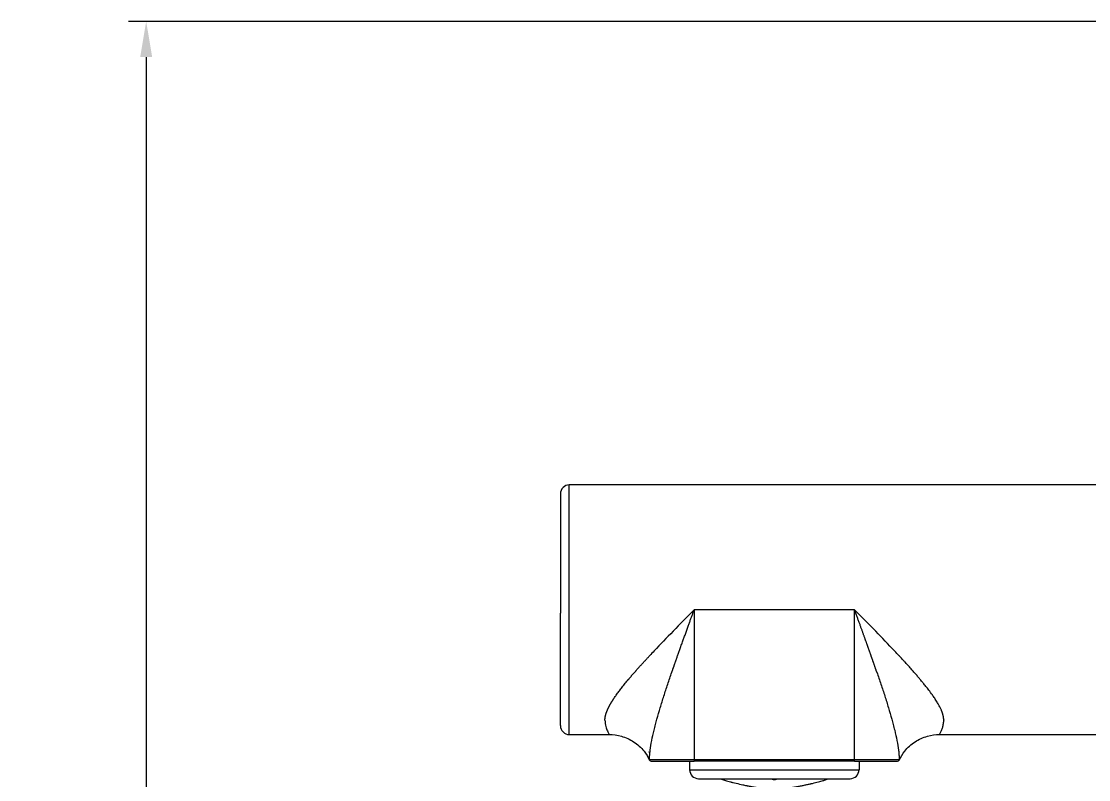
# Model space of a CAD drawing. Extents: x 1652 to 2441, y 0 to 579.
# Drawn here: x 1950.5 to 2070.3, y 357.6 to 442.6 of the extents above; entities that cross this region are included whole.
import ezdxf

# ---------------------------------------------------------------- set-up
doc = ezdxf.new("R2010")
doc.units = 0
doc.header["$LTSCALE"] = 10
doc.header["$MEASUREMENT"] = 0
doc.header["$PDMODE"] = 3
doc.header["$PDSIZE"] = -10
doc.layers.get('0').update_dxf_attribs({"linetype": 'CONTINUOUS'})
doc.layers.get('DEFPOINTS').update_dxf_attribs({"linetype": 'CONTINUOUS'})
doc.layers.add('1', color=7, linetype='CONTINUOUS')
doc.styles.add('Daelim Dimension', font='NanumGothic.ttf')
doc.dimstyles.new('DEFAULT', dxfattribs={"dimscale": 2, "dimtxt": 2, "dimasz": 2, "dimexe": 0, "dimexo": 2, "dimgap": 1, "dimtad": 1, "dimdec": 0, "dimzin": 9, "dimdsep": 46, "dimtxsty": 'Daelim Dimension', "dimcen": 0.5, "dimclrd": 5, "dimclre": 5, "dimclrt": 256, "dimadec": 1, "dimazin": 0, "dimtfac": 1, "dimtdec": 0, "dimtix": 1, "dimtmove": 0, "dimatfit": 3, "dimfxl": 1, "dimtolj": 1, "dimtzin": 1, "dimlwd": 9, "dimlwe": 9, "dimarcsym": 0})

# ---------------------------------------------------------------- blocks, each defined once
blk = doc.blocks.new('*D0')
at = {"color": 5, "lineweight": 9, "ltscale": 0.5, "transparency": 16777216}
for p, q in [((2131.05, 442.62), (1962.52, 442.62)), ((1964.52, 438.62), (1964.52, 251.62)), ((2127.99, 247.62), (1962.52, 247.62))]:
    blk.add_line(p, q, dxfattribs=at)
at = {"color": 5, "ltscale": 0.5, "transparency": 16777216}
for points in [[(1963.85, 438.62), (1965.19, 438.62), (1964.52, 442.62)], [(1963.85, 251.62), (1965.19, 251.62), (1964.52, 247.62)]]:
    blk.add_solid(points, dxfattribs=at)
at = {"layer": 'DEFPOINTS', "color": 0, "ltscale": 0.5, "transparency": 16777216}
for p in [(2135.05, 442.62), (1964.52, 247.62), (2131.99, 247.62)]:
    blk.add_point(p, dxfattribs=at)
at = {"color": 7, "ltscale": 0.5, "transparency": 16777216, "insert": (1957.08, 345.12), "char_height": 10, "attachment_point": 5, "rotation": 90, "style": 'Daelim Dimension'}
blk.add_mtext('\\A1;195', dxfattribs=at)

msp = doc.modelspace()

# ---------------------------------------------------------------- linework, layer by layer
at = {"layer": '1', "color": 7, "linetype": 'Continuous', "lineweight": 18}
for p, q in [((2134.99, 390.62), (2011.99, 390.62)), ((2010.99, 389.62), (2010.99, 376.62)), ((2010.99, 376.62), (2010.99, 376.24)), ((2010.99, 363.62), (2010.99, 376.24)), ((2011.99, 362.62), (2016.48, 362.62)), ((2053.5, 362.62), (2134.99, 362.62)), ((2020.91, 360.66), (2020.91, 360.67)), ((2020.91, 360.66), (2020.91, 360.67)), ((2020.99, 359.82), (2020.99, 359.89)), ((2021.19, 359.62), (2025.99, 359.62)), ((2025.49, 359.62), (2025.49, 358.67)), ((2043.99, 359.62), (2025.99, 359.62)), ((2043.99, 359.62), (2048.79, 359.62)), ((2044.49, 359.62), (2044.49, 358.67)), ((2048.99, 359.89), (2048.99, 359.82)), ((2026.49, 357.67), (2043.49, 357.67)), ((2029.06, 357.67), (2029.06, 357.62)), ((2034.75, 357.62), (2029.06, 357.62)), ((2034.75, 357.67), (2034.75, 357.62)), ((2035.24, 357.67), (2035.24, 357.62)), ((2040.92, 357.62), (2035.24, 357.62)), ((2040.92, 357.67), (2040.92, 357.62))]:
    msp.add_line(p, q, dxfattribs=at)
at = {"layer": '1', "color": 7, "linetype": 'Continuous', "lineweight": 13}
for p, q in [((2011.99, 376.62), (2011.99, 390.62)), ((2011.99, 362.62), (2011.99, 376.62)), ((2025.99, 376.62), (2025.99, 359.82)), ((2043.99, 376.62), (2025.99, 376.62)), ((2043.99, 359.82), (2043.99, 376.62)), ((2015.99, 364.25), (2015.99, 364.29)), ((2053.99, 364.29), (2053.99, 364.24)), ((2020.99, 359.82), (2025.99, 359.82)), ((2025.99, 359.82), (2025.99, 359.62)), ((2025.99, 359.82), (2043.99, 359.82)), ((2043.99, 359.62), (2043.99, 359.82)), ((2043.99, 359.82), (2048.99, 359.82)), ((2025.49, 358.67), (2044.49, 358.67)), ((2034.99, 357.59), (2034.99, 357.67))]:
    msp.add_line(p, q, dxfattribs=at)
at = {"layer": '1', "color": 7, "linetype": 'Continuous', "lineweight": 18}
for centre, radius, start, end in [((2011.99, 389.62), 1, 90, 180), ((2011.99, 363.62), 1, 180, 270), ((2021.19, 359.82), 0.2, 180, 270), ((2048.79, 359.82), 0.2, 270, 0), ((2026.49, 358.67), 1, 180, 270), ((2043.49, 358.67), 1, 270, 0)]:
    msp.add_arc(centre, radius, start, end, dxfattribs=at)
at = {"layer": '1', "color": 7, "linetype": 'Continuous', "lineweight": 13}
for points, knots in [([(2025.99, 376.62), (2025.2, 375.82), (2023.68, 374.27), (2022.02, 372.55), (2021.16, 371.64), (2020.99, 371.46)], [0, 0, 0, 0, 0.463706, 0.89145, 1, 1, 1, 1]), ([(2023.49, 369.61), (2023.5, 369.64), (2023.52, 369.7), (2023.55, 369.79), (2023.59, 369.89), (2023.62, 369.98), (2023.65, 370.07), (2023.68, 370.17), (2023.72, 370.26), (2023.75, 370.36), (2023.78, 370.46), (2023.82, 370.56), (2023.85, 370.66), (2023.89, 370.76), (2023.93, 370.86), (2023.96, 370.96), (2024, 371.07), (2024.04, 371.17), (2024.1, 371.37), (2024.21, 371.66), (2024.35, 372.08), (2024.51, 372.53), (2024.68, 372.99), (2024.85, 373.45), (2025.01, 373.9), (2025.17, 374.34), (2025.3, 374.7), (2025.4, 374.98), (2025.46, 375.16), (2025.53, 375.35), (2025.6, 375.53), (2025.66, 375.71), (2025.73, 375.9), (2025.8, 376.08), (2025.86, 376.26), (2025.93, 376.44), (2025.97, 376.56), (2025.99, 376.62)], [0, 0, 0, 0, 0.012865, 0.025881, 0.039048, 0.052365, 0.065834, 0.079452, 0.093222, 0.107142, 0.121213, 0.135434, 0.149806, 0.164329, 0.179003, 0.193827, 0.208802, 0.223928, 0.239205, 0.292055, 0.350764, 0.415341, 0.485785, 0.549174, 0.612588, 0.676023, 0.739475, 0.766003, 0.792427, 0.818745, 0.844958, 0.871065, 0.897066, 0.92296, 0.948747, 0.974427, 1, 1, 1, 1]), ([(2048.99, 371.46), (2048.82, 371.64), (2047.97, 372.55), (2046.31, 374.27), (2044.79, 375.81), (2043.99, 376.62), (2043.99, 376.62)], [0, 0, 0, 0, 0.105866, 0.534844, 0.999999, 1, 1, 1, 1]), ([(2046.49, 369.61), (2046.48, 369.64), (2046.46, 369.7), (2046.43, 369.78), (2046.4, 369.87), (2046.37, 369.96), (2046.34, 370.04), (2046.31, 370.13), (2046.28, 370.22), (2046.25, 370.31), (2046.22, 370.4), (2046.19, 370.49), (2046.16, 370.58), (2046.12, 370.68), (2046.09, 370.77), (2046.06, 370.86), (2046.02, 370.96), (2045.99, 371.05), (2045.96, 371.15), (2045.92, 371.25), (2045.89, 371.35), (2045.85, 371.44), (2045.82, 371.54), (2045.78, 371.64), (2045.75, 371.74), (2045.71, 371.85), (2045.68, 371.95), (2045.64, 372.05), (2045.6, 372.15), (2045.56, 372.26), (2045.53, 372.36), (2045.49, 372.47), (2045.45, 372.58), (2045.41, 372.68), (2045.37, 372.79), (2045.34, 372.9), (2045.3, 373.01), (2045.26, 373.12), (2045.21, 373.24), (2045.17, 373.36), (2045.13, 373.49), (2045.08, 373.61), (2045.03, 373.75), (2044.98, 373.88), (2044.93, 374.02), (2044.88, 374.17), (2044.83, 374.32), (2044.77, 374.47), (2044.71, 374.63), (2044.66, 374.79), (2044.6, 374.95), (2044.54, 375.12), (2044.47, 375.3), (2044.41, 375.47), (2044.34, 375.66), (2044.28, 375.84), (2044.21, 376.03), (2044.14, 376.22), (2044.06, 376.42), (2044.02, 376.55), (2043.99, 376.62)], [0, 0, 0, 0, 0.012142, 0.024386, 0.036733, 0.049183, 0.061736, 0.074392, 0.087151, 0.100013, 0.112978, 0.126045, 0.139216, 0.152489, 0.165865, 0.179345, 0.192927, 0.206612, 0.220401, 0.234292, 0.248286, 0.262383, 0.276583, 0.290886, 0.305292, 0.319801, 0.334414, 0.349129, 0.363947, 0.378868, 0.393892, 0.40902, 0.42425, 0.439583, 0.455019, 0.470559, 0.486201, 0.502208, 0.51879, 0.535948, 0.553682, 0.571991, 0.590876, 0.610337, 0.630373, 0.650985, 0.672172, 0.693936, 0.716275, 0.739189, 0.76268, 0.786746, 0.811388, 0.836605, 0.862399, 0.888767, 0.915712, 0.943232, 0.971328, 1, 1, 1, 1]), ([(2015.99, 364.29), (2015.99, 364.3), (2015.99, 364.31), (2015.99, 364.33), (2015.99, 364.35), (2015.99, 364.37), (2015.99, 364.39), (2016, 364.41), (2016, 364.42), (2016, 364.44), (2016, 364.46), (2016, 364.48), (2016.01, 364.5), (2016.01, 364.52), (2016.01, 364.54), (2016.01, 364.56), (2016.02, 364.58), (2016.02, 364.61), (2016.02, 364.63), (2016.03, 364.65), (2016.03, 364.67), (2016.04, 364.69), (2016.04, 364.71), (2016.05, 364.73), (2016.05, 364.75), (2016.06, 364.77), (2016.06, 364.8), (2016.07, 364.82), (2016.07, 364.84), (2016.08, 364.86), (2016.08, 364.88), (2016.09, 364.91), (2016.1, 364.93), (2016.1, 364.95), (2016.11, 364.98), (2016.12, 365), (2016.13, 365.02), (2016.13, 365.04), (2016.14, 365.07), (2016.15, 365.09), (2016.16, 365.11), (2016.17, 365.14), (2016.18, 365.16), (2016.19, 365.19), (2016.2, 365.21), (2016.21, 365.24), (2016.22, 365.26), (2016.23, 365.28), (2016.24, 365.31), (2016.25, 365.33), (2016.26, 365.36), (2016.27, 365.38), (2016.28, 365.41), (2016.29, 365.43), (2016.3, 365.46), (2016.31, 365.49), (2016.33, 365.51), (2016.34, 365.54), (2016.35, 365.56), (2016.36, 365.59), (2016.38, 365.62), (2016.39, 365.64), (2016.4, 365.67), (2016.42, 365.7), (2016.43, 365.72), (2016.44, 365.75), (2016.46, 365.78), (2016.47, 365.8), (2016.49, 365.83), (2016.5, 365.86), (2016.52, 365.89), (2016.53, 365.92), (2016.55, 365.94), (2016.56, 365.97), (2016.58, 366), (2016.6, 366.03), (2016.61, 366.06), (2016.63, 366.09), (2016.65, 366.12), (2016.66, 366.14), (2016.68, 366.17), (2016.7, 366.2), (2016.72, 366.23), (2016.73, 366.26), (2016.75, 366.29), (2016.77, 366.32), (2016.79, 366.35), (2016.81, 366.38), (2016.83, 366.41), (2016.85, 366.44), (2016.87, 366.47), (2016.89, 366.5), (2016.91, 366.54), (2016.93, 366.57), (2016.95, 366.6), (2016.97, 366.63), (2016.99, 366.66), (2017.08, 366.8), (2017.26, 367.06), (2017.54, 367.44), (2017.84, 367.84), (2018.18, 368.26), (2018.44, 368.58), (2018.6, 368.78), (2018.66, 368.85), (2018.72, 368.92), (2018.79, 369), (2018.85, 369.07), (2018.92, 369.15), (2018.98, 369.23), (2019.05, 369.3), (2019.12, 369.38), (2019.19, 369.46), (2019.25, 369.54), (2019.32, 369.62), (2019.4, 369.7), (2019.47, 369.78), (2019.54, 369.86), (2019.61, 369.95), (2019.69, 370.03), (2019.76, 370.11), (2019.84, 370.2), (2019.92, 370.28), (2019.99, 370.37), (2020.07, 370.46), (2020.15, 370.54), (2020.23, 370.63), (2020.31, 370.72), (2020.39, 370.81), (2020.48, 370.9), (2020.56, 370.99), (2020.65, 371.08), (2020.73, 371.18), (2020.82, 371.27), (2020.9, 371.36), (2020.96, 371.43), (2020.99, 371.46)], [0, 0, 0, 0, 0.0035, 0.007006, 0.010518, 0.014035, 0.017558, 0.021087, 0.024622, 0.028163, 0.031711, 0.035264, 0.038824, 0.042391, 0.045964, 0.049544, 0.053131, 0.056725, 0.060326, 0.063934, 0.067549, 0.071172, 0.074802, 0.07844, 0.082085, 0.085739, 0.0894, 0.093069, 0.096746, 0.100431, 0.104124, 0.107826, 0.111536, 0.115255, 0.118982, 0.122718, 0.126463, 0.130216, 0.133979, 0.137751, 0.141531, 0.145321, 0.149121, 0.15293, 0.156748, 0.160576, 0.164413, 0.168261, 0.172118, 0.175985, 0.179862, 0.183749, 0.187646, 0.191554, 0.195472, 0.1994, 0.203339, 0.207288, 0.211248, 0.215218, 0.2192, 0.223192, 0.227195, 0.231209, 0.235235, 0.239271, 0.243319, 0.247377, 0.251448, 0.255529, 0.259623, 0.263727, 0.267844, 0.271972, 0.276112, 0.280264, 0.284427, 0.288603, 0.292791, 0.29699, 0.301202, 0.305427, 0.309663, 0.313912, 0.318173, 0.322447, 0.326733, 0.331032, 0.335344, 0.339668, 0.344005, 0.348355, 0.352718, 0.357093, 0.361482, 0.365884, 0.370299, 0.374727, 0.42485, 0.476941, 0.531063, 0.587272, 0.645618, 0.65513, 0.664718, 0.674381, 0.684119, 0.693933, 0.703823, 0.713789, 0.723831, 0.733949, 0.744144, 0.754415, 0.764763, 0.775187, 0.785689, 0.796268, 0.806924, 0.817657, 0.828468, 0.839356, 0.850322, 0.861366, 0.872488, 0.883688, 0.894966, 0.906322, 0.917756, 0.929269, 0.940861, 0.952531, 0.96428, 0.976108, 0.988014, 1, 1, 1, 1]), ([(2053.99, 364.29), (2053.99, 364.3), (2053.99, 364.31), (2053.99, 364.33), (2053.99, 364.35), (2053.99, 364.37), (2053.99, 364.39), (2053.99, 364.41), (2053.99, 364.43), (2053.98, 364.45), (2053.98, 364.48), (2053.98, 364.5), (2053.98, 364.52), (2053.97, 364.54), (2053.97, 364.56), (2053.97, 364.59), (2053.96, 364.61), (2053.96, 364.63), (2053.95, 364.66), (2053.95, 364.68), (2053.94, 364.7), (2053.94, 364.73), (2053.93, 364.75), (2053.93, 364.78), (2053.92, 364.8), (2053.91, 364.83), (2053.91, 364.86), (2053.9, 364.88), (2053.89, 364.91), (2053.88, 364.93), (2053.88, 364.96), (2053.87, 364.99), (2053.86, 365.02), (2053.85, 365.04), (2053.84, 365.07), (2053.83, 365.1), (2053.82, 365.13), (2053.81, 365.16), (2053.8, 365.19), (2053.79, 365.22), (2053.77, 365.25), (2053.75, 365.32), (2053.7, 365.42), (2053.63, 365.58), (2053.54, 365.75), (2053.45, 365.92), (2053.35, 366.09), (2053.24, 366.27), (2053.12, 366.48), (2052.95, 366.74), (2052.68, 367.12), (2052.36, 367.56), (2052.01, 368.01), (2051.71, 368.37), (2051.45, 368.7), (2051.2, 369), (2050.93, 369.31), (2050.64, 369.64), (2050.31, 370.01), (2049.97, 370.4), (2049.63, 370.76), (2049.37, 371.05), (2049.18, 371.26), (2049.06, 371.38), (2049.01, 371.44), (2048.99, 371.46)], [0, 0, 0, 0, 0.003634, 0.007297, 0.010988, 0.014707, 0.018454, 0.022229, 0.026032, 0.029863, 0.033722, 0.03761, 0.041525, 0.045469, 0.049441, 0.05344, 0.057468, 0.061524, 0.065608, 0.06972, 0.07386, 0.078029, 0.082225, 0.08645, 0.090703, 0.094984, 0.099294, 0.103631, 0.107997, 0.112392, 0.116815, 0.121266, 0.125745, 0.130253, 0.13479, 0.139355, 0.143948, 0.14857, 0.153221, 0.1579, 0.162609, 0.167345, 0.189601, 0.213216, 0.238197, 0.26455, 0.288476, 0.314803, 0.34354, 0.374692, 0.4254, 0.500789, 0.556825, 0.605117, 0.645618, 0.68358, 0.723861, 0.766466, 0.811399, 0.868331, 0.915106, 0.951685, 0.978039, 0.994147, 1, 1, 1, 1]), ([(2020.99, 359.89), (2020.99, 360.04), (2021, 360.2), (2021.02, 360.52), (2021.04, 360.69), (2021.1, 361.21), (2021.16, 361.57), (2021.31, 362.33), (2021.4, 362.72), (2021.54, 363.33), (2021.6, 363.53), (2021.7, 363.94), (2021.76, 364.15), (2021.94, 364.77), (2022.06, 365.2), (2022.32, 366.06), (2022.46, 366.5), (2022.74, 367.38), (2022.89, 367.82), (2023.18, 368.71), (2023.34, 369.16), (2023.49, 369.61)], [0, 0, 0, 0, 0.0625, 0.0625, 0.125, 0.125, 0.25, 0.25, 0.375, 0.375, 0.4375, 0.4375, 0.5, 0.5, 0.625, 0.625, 0.75, 0.75, 0.875, 0.875, 1, 1, 1, 1]), ([(2046.49, 369.61), (2046.65, 369.16), (2046.8, 368.71), (2047.1, 367.82), (2047.24, 367.38), (2047.53, 366.5), (2047.66, 366.06), (2047.92, 365.2), (2048.05, 364.77), (2048.22, 364.15), (2048.28, 363.94), (2048.39, 363.53), (2048.44, 363.33), (2048.59, 362.72), (2048.68, 362.33), (2048.82, 361.57), (2048.88, 361.21), (2048.93, 360.85), (2048.93, 360.84), (2048.93, 360.83)], [0, 0, 0, 0, 0.14225, 0.14225, 0.2845, 0.2845, 0.42675, 0.42675, 0.569, 0.569, 0.640125, 0.640125, 0.71125, 0.71125, 0.8535, 0.8535, 0.99575, 0.99575, 1, 1, 1, 1]), ([(2015.99, 364.24), (2015.99, 364.11), (2016, 363.98), (2016.03, 363.74), (2016.06, 363.63), (2016.11, 363.43), (2016.14, 363.34), (2016.2, 363.17), (2016.23, 363.09), (2016.29, 362.96), (2016.32, 362.9), (2016.38, 362.8), (2016.4, 362.76), (2016.44, 362.69), (2016.45, 362.66), (2016.48, 362.63), (2016.48, 362.62), (2016.48, 362.62)], [0, 0, 0, 0, 0.125036, 0.125036, 0.250071, 0.250071, 0.375107, 0.375107, 0.500143, 0.500143, 0.625178, 0.625178, 0.750214, 0.750214, 0.87525, 0.87525, 1, 1, 1, 1]), ([(2053.5, 362.62), (2053.5, 362.62), (2053.52, 362.64), (2053.58, 362.75), (2053.68, 362.93), (2053.8, 363.19), (2053.91, 363.53), (2053.98, 363.89), (2053.99, 364.14), (2053.99, 364.24)], [0, 0, 0, 0, 0.142396, 0.295249, 0.448434, 0.601766, 0.754915, 0.907543, 1, 1, 1, 1])]:
    msp.add_open_spline(points, degree=3, knots=knots, dxfattribs=at)
at = {"layer": '1', "color": 7, "linetype": 'Continuous', "lineweight": 18}
for points, knots in [([(2016.44, 362.62), (2016.92, 362.62), (2017.88, 362.5), (2019.26, 361.87), (2020.36, 360.9), (2020.82, 360.1), (2020.98, 359.72)], [0, 0, 0, 0, 0.246399, 0.512114, 0.786418, 1, 1, 1, 1]), ([(2049.01, 359.72), (2049.17, 360.1), (2049.63, 360.9), (2050.72, 361.87), (2052.11, 362.5), (2053.06, 362.62), (2053.55, 362.62)], [0, 0, 0, 0, 0.213583, 0.487889, 0.753603, 1, 1, 1, 1]), ([(2048.93, 360.83), (2048.95, 360.67), (2048.96, 360.51), (2048.99, 360.2), (2048.99, 360.04), (2048.99, 359.89)], [0, 0, 0, 0, 0.484602, 0.484602, 1, 1, 1, 1]), ([(2029.06, 357.62), (2029.19, 357.57), (2029.34, 357.52), (2029.67, 357.42), (2029.85, 357.37), (2030.08, 357.31), (2030.11, 357.3), (2030.16, 357.28), (2030.18, 357.28), (2030.26, 357.26), (2030.32, 357.24), (2030.48, 357.2), (2030.59, 357.18), (2030.94, 357.1), (2031.19, 357.04), (2031.58, 356.96), (2031.71, 356.93), (2031.88, 356.9), (2031.92, 356.89), (2031.99, 356.88), (2032.09, 356.86), (2032.19, 356.84), (2032.41, 356.8), (2032.55, 356.77), (2032.84, 356.72), (2032.98, 356.69), (2033.28, 356.64), (2033.43, 356.62), (2033.66, 356.59), (2033.73, 356.58), (2033.85, 356.56), (2033.89, 356.56), (2033.97, 356.55), (2034.01, 356.54), (2034.2, 356.52), (2034.36, 356.5), (2034.67, 356.48), (2034.83, 356.48), (2035.14, 356.48), (2035.3, 356.48), (2035.53, 356.5), (2035.61, 356.5), (2035.73, 356.51), (2035.77, 356.52), (2035.85, 356.53), (2035.89, 356.53), (2036.08, 356.55), (2036.23, 356.57), (2036.54, 356.62), (2036.69, 356.64), (2036.99, 356.69), (2037.14, 356.72), (2037.32, 356.75), (2037.36, 356.76), (2037.43, 356.77), (2037.47, 356.78), (2037.57, 356.8), (2037.65, 356.81), (2037.86, 356.85), (2038, 356.88), (2038.27, 356.93), (2038.4, 356.96), (2038.66, 357.01), (2038.79, 357.04), (2038.97, 357.08), (2039.06, 357.1), (2039.15, 357.12), (2039.21, 357.14), (2039.24, 357.14), (2039.51, 357.2), (2039.73, 357.26), (2040.13, 357.36), (2040.31, 357.42), (2040.52, 357.48), (2040.56, 357.49), (2040.64, 357.52), (2040.68, 357.53), (2040.79, 357.57), (2040.86, 357.6), (2040.92, 357.62)], [0, 0, 0, 0, 0.0625, 0.0625, 0.125, 0.125, 0.132812, 0.132812, 0.140625, 0.140625, 0.15625, 0.15625, 0.1875, 0.1875, 0.25, 0.25, 0.28125, 0.28125, 0.289063, 0.289063, 0.296875, 0.3125, 0.3125, 0.34375, 0.34375, 0.375, 0.375, 0.40625, 0.40625, 0.421875, 0.421875, 0.429688, 0.429688, 0.4375, 0.4375, 0.46875, 0.46875, 0.5, 0.5, 0.53125, 0.53125, 0.546875, 0.546875, 0.554688, 0.554688, 0.5625, 0.5625, 0.59375, 0.59375, 0.625, 0.625, 0.65625, 0.65625, 0.664063, 0.664063, 0.671875, 0.671875, 0.6875, 0.6875, 0.71875, 0.71875, 0.75, 0.75, 0.78125, 0.78125, 0.796875, 0.804688, 0.804688, 0.8125, 0.8125, 0.875, 0.875, 0.9375, 0.9375, 0.953125, 0.953125, 0.96875, 0.96875, 1, 1, 1, 1]), ([(2034.75, 357.62), (2034.75, 357.62), (2034.76, 357.61), (2034.79, 357.61), (2034.8, 357.61), (2034.81, 357.6), (2034.82, 357.6), (2034.85, 357.6), (2034.86, 357.6), (2034.88, 357.59), (2034.89, 357.59), (2034.92, 357.59), (2034.94, 357.59), (2034.96, 357.59), (2034.98, 357.59), (2034.99, 357.59)], [0, 0, 0, 0, 0.25, 0.25, 0.375, 0.375, 0.5, 0.5, 0.625, 0.625, 0.75, 0.75, 0.875, 0.875, 1, 1, 1, 1]), ([(2034.99, 357.59), (2035.01, 357.59), (2035.02, 357.59), (2035.05, 357.59), (2035.06, 357.59), (2035.09, 357.59), (2035.1, 357.59), (2035.13, 357.6), (2035.14, 357.6), (2035.16, 357.6), (2035.17, 357.6), (2035.18, 357.6), (2035.19, 357.61), (2035.2, 357.61), (2035.2, 357.61), (2035.22, 357.61), (2035.23, 357.62), (2035.24, 357.62)], [0, 0, 0, 0, 0.125, 0.125, 0.25, 0.25, 0.375, 0.375, 0.5, 0.5, 0.625, 0.625, 0.6875, 0.6875, 0.75, 0.75, 1, 1, 1, 1])]:
    msp.add_open_spline(points, degree=3, knots=knots, dxfattribs=at)

# ---------------------------------------------------------------- dimensions: what is measured, and where the dimension line sits
at = {"color": 5, "ltscale": 0.5}
dim = msp.add_linear_dim(base=(1964.52, 247.62), p1=(2135.05, 442.62), p2=(2131.99, 247.62), angle=90, dimstyle='DEFAULT', override={"dimtxt": 5, "dimexe": 1, "dimclrt": 7}, dxfattribs=at)
dim.commit()
dim.dimension.update_dxf_attribs({"geometry": '*D0', "text_midpoint": (1957.08, 345.12)})

doc.saveas('drawing.dxf')
